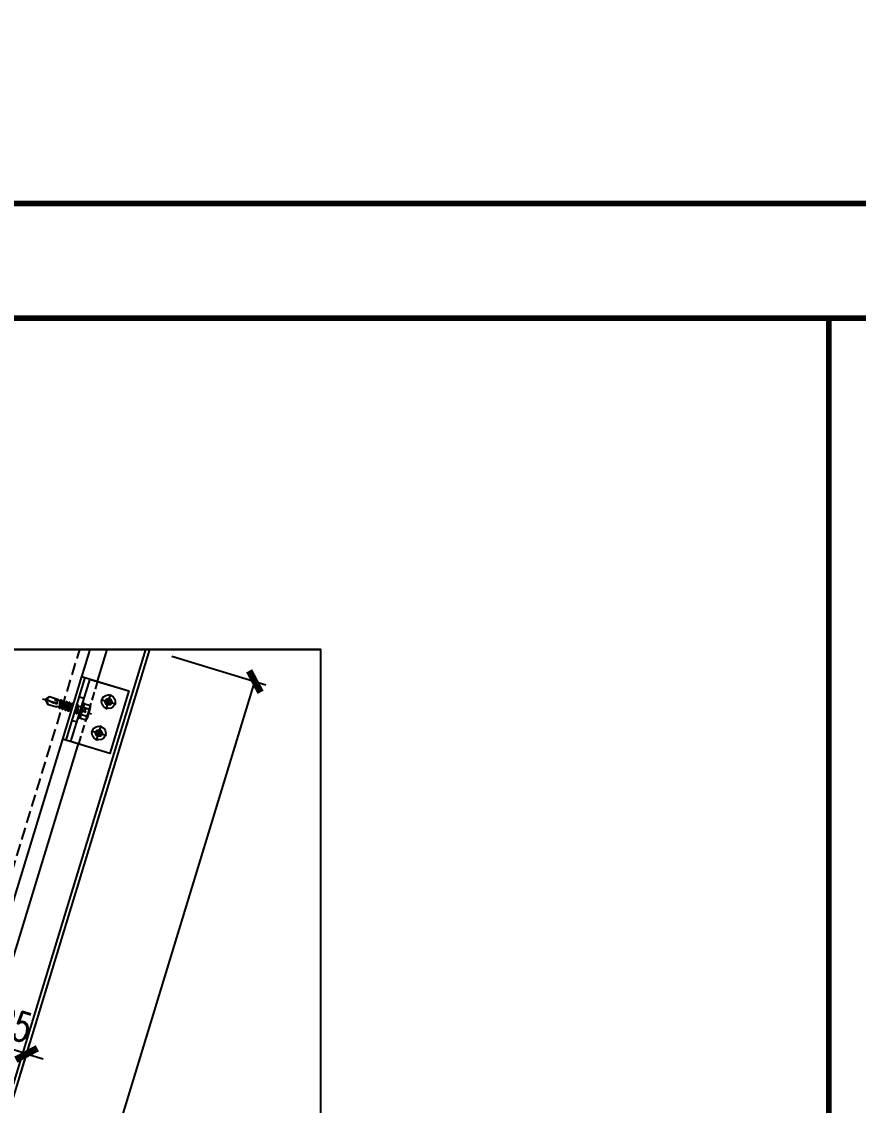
# Model space of a CAD drawing. Extents: x -160106 to 966792, y -663931 to 1550022.
# Drawn here: x -78006 to -77495, y -97213 to -96551 of the extents above; entities that cross this region are included whole.
import ezdxf
from ezdxf.enums import TextEntityAlignment as Align
from ezdxf.xclip import XClip

# ---------------------------------------------------------------- set-up
doc = ezdxf.new("R2010")
doc.units = 0
for name, pattern in [('CENTER', [2, 1.25, -0.25, 0.25, -0.25]), ('ZN-CENTER', [2, 1.25, -0.25, 0.25, -0.25]), ('ZN-DASH', [0.35, 0.25, -0.1])]:
    doc.linetypes.add(name, pattern=pattern)
for name, color, linetype in [('!ZN1-填充-8', 8, 'Continuous'), ('!ZN3-铝板幕墙-3', 3, 'Continuous'), ('!ZN4-辅助材料-1', 1, 'Continuous'), ('!ZN4-配件-11', 11, 'Continuous'), ('!ZN5-钢材投影-40', 40, 'Continuous'), ('!ZN5-铝材投影-112', 112, 'Continuous'), ('!ZN6-虚线-8', 8, 'ZN-DASH'), ('0-cxFrame', 155, 'Continuous'), ('3符号', 173, 'Continuous'), ('DIM', 173, 'Continuous')]:
    doc.layers.add(name, color=color, linetype=linetype)
doc.layers.add('0-cxText', color=131, linetype='Continuous', lineweight=25)
doc.styles.add('cx_tuming', font='simhei.ttf')
doc.styles.add('cx_tuqian1', font='')
doc.styles.add('DHTEXT-1', font='ROMANS.shx', dxfattribs={"width": 0.7, "bigfont": 'CHINESE.shx'})
doc.styles.add('黑体', font='simhei.ttf', dxfattribs={"height": 12})
doc.styles.get('cx_tuqian1').set_extended_font_data('SimSun')
doc.dimstyles.new('ZN7', dxfattribs={"dimscale": 7, "dimtxt": 2.5, "dimasz": 1.5, "dimexe": 1, "dimexo": 2, "dimgap": 0.9, "dimtad": 1, "dimdec": 0, "dimdsep": 46, "dimtxsty": 'DHTEXT-1', "dimblk": 'ARCHTICK', "dimcen": 2.5, "dimclrd": 173, "dimclre": 173, "dimclrt": 7, "dimazin": 2, "dimtfac": 1, "dimtix": 1, "dimtmove": 2, "dimatfit": 3, "dimfxl": 0, "dimarcsym": 0})

# ---------------------------------------------------------------- blocks, each defined once
blk = doc.blocks.new('*U1991')
at = {"color": 0, "linetype": 'ZN-CENTER', "ltscale": 3}
blk.add_line((24, 0), (-7.28, 0), dxfattribs=at)
at = {"ltscale": 10}
for p, q in [((-5.45, -3.46), (-5.45, 3.46)), ((-1.02, 4.62), (-4.95, 4.62)), ((-1.02, 2.31), (-4.95, 2.31)), ((-0.55, -5.12), (-0.55, 5.12)), ((-0.17, 5.48), (0, 4.84)), ((0, -4.84), (0, 4.84)), ((0, 2.08), (14.29, 2.08)), ((1.42, 2.73), (2.2, -2.73)), ((3.22, 2.73), (4, -2.73)), ((5.02, 2.73), (5.8, -2.73)), ((6.82, 2.73), (7.6, -2.73)), ((8.62, 2.73), (9.4, -2.73)), ((10.42, 2.73), (11.2, -2.73)), ((12.22, 2.73), (13, -2.73)), ((-1.02, -2.31), (-4.95, -2.31)), ((-1.02, -4.62), (-4.95, -4.62)), ((-0.17, -5.48), (0, -4.84)), ((14.29, -2.09), (0, -2.09))]:
    blk.add_line(p, q, dxfattribs=at)
for points in [[(1.83, -2.09), (1.05, 2.08), (1.42, 2.73), (1.79, 2.08), (2.57, -2.09), (2.2, -2.73)], [(3.63, -2.09), (2.85, 2.08), (3.22, 2.73), (3.59, 2.08), (4.37, -2.09), (4, -2.73)], [(5.43, -2.09), (4.65, 2.08), (5.02, 2.73), (5.39, 2.08), (6.17, -2.09), (5.8, -2.73)], [(7.23, -2.09), (6.45, 2.08), (6.82, 2.73), (7.19, 2.08), (7.97, -2.09), (7.6, -2.73)], [(9.03, -2.09), (8.25, 2.08), (8.62, 2.73), (8.99, 2.08), (9.77, -2.09), (9.4, -2.73)], [(10.83, -2.09), (10.05, 2.08), (10.42, 2.73), (10.79, 2.08), (11.57, -2.09), (11.2, -2.73)], [(12.63, -2.09), (11.85, 2.08), (12.22, 2.73), (12.59, 2.08), (13.37, -2.09), (13, -2.73)]]:
    blk.add_lwpolyline(points, close=True, dxfattribs=at)
for points in [[(14.29, -2.09, -0.414214), (14.45, -2.24), (14.45, -2.32), (20.18, -2.32), (22, -0.26), (22, 0.26), (20.18, 2.32), (14.45, 2.32), (14.45, 2.24, -0.414214), (14.29, 2.08)], [(16.51, -2.32), (16.36, -1.2), (15.83, -1.52, -0.530462), (15.03, -1.17), (14.81, 0.1, -0.651316), (15.47, 0.54), (16, 0.21), (16.77, 0.66), (22, -0.26, -0.201226), (20.18, 2.32)]]:
    blk.add_lwpolyline(points, format="xyb", dxfattribs=at)
for centre, radius, start, end in [((-3.87, 3.46), 1.58, 133.17355, 226.82645), ((0.13, 0), 5.58, 155.5673, 204.4327), ((0.07, 3.46), 1.58, 133.17355, 226.82645), ((4.07, 0), 5.58, 155.5673, 204.4327), ((7.48, -2.87), 11.32, 132.49215, 138.60636), ((-3.87, -3.46), 1.58, 133.17355, 226.82645), ((0.07, -3.46), 1.58, 133.17355, 226.82645), ((7.48, 2.87), 11.32, 221.39356, 227.50785)]:
    blk.add_arc(centre, radius, start, end, dxfattribs=at)
at = {"layer": 'Defpoints', "color": 0, "ltscale": 10, "style": 'DHTEXT-1', "width": 0.7}
blk.add_text('5.5', height=1, rotation=90, dxfattribs=at).set_placement((-2.46, -0.93), align=Align.CENTER)
blk = doc.blocks.new('*U2070')
at = {"color": 0, "linetype": 'CENTER', "ltscale": 3}
for p, q in [((4.88, 0), (-4.88, 0)), ((0, 4.88), (0, -4.88))]:
    blk.add_line(p, q, dxfattribs=at)
at = {"linetype": 'ByBlock', "ltscale": 10}
for radius in [4.2, 2, 1.23]:
    blk.add_circle((0, 0), radius, dxfattribs=at)
blk = doc.blocks.new('*U2372')
at = {"ltscale": 0.125}
blk.add_wipeout([(-20, -30), (20, -30), (20, -5), (-20, -5)], dxfattribs=at).dxf.layer = '!ZN6-虚线-8'
at = {"layer": '!ZN1-填充-8'}
h = blk.add_hatch(dxfattribs=at)
h.set_pattern_fill('NET3', color=256, scale=0.75, angle=180, style=0)
h.set_pattern_definition([(180, (-1731.706, 294.7402), (-3e-16, -2.38125), []), (240, (-1731.706, 294.7402), (2.062223, -1.190625), []), (300, (-1731.706, 294.7402), (2.062223, 1.190625), [])])
h.paths.add_polyline_path([(20, 0), (-20, 0), (-20, -2), (20, -2)])
at = {"layer": '!ZN5-铝材投影-112'}
blk.add_lwpolyline([(20, -2), (-20, -2), (-20, -30), (20, -30)], close=True, dxfattribs=at)
at = {"layer": '!ZN6-虚线-8', "linetype": 'ZN-DASH', "ltscale": 10}
for p, q in [((-7.5, -5), (-7.5, -2)), ((7.5, -5), (7.5, -2))]:
    blk.add_line(p, q, dxfattribs=at)
at = {"layer": '!ZN6-虚线-8', "color": 8, "linetype": 'ZN-DASH', "ltscale": 20}
blk.add_line((-20, -10), (20, -10), dxfattribs=at)
at = {"layer": '!ZN4-配件-11', "color": 1, "xscale": -1, "rotation": 270}
for name, p in [('*U1991', (0, -5)), ('*U2070', (-10, -20)), ('*U2070', (10, -20))]:
    blk.add_blockref(name, p, dxfattribs=at)
at = {"ltscale": 0.25}
blk.add_wipeout([(20, 0), (20, -2), (-20, -2), (-20, 0)], dxfattribs=at).dxf.layer = '!ZN4-辅助材料-1'
at = {"layer": '!ZN4-辅助材料-1'}
blk.add_lwpolyline([(20, 0), (-20, 0), (-20, -2), (20, -2)], close=True, dxfattribs=at)
at = {"layer": '!ZN5-铝材投影-112', "ltscale": 0.25}
blk.add_line((-20, -5), (20, -5), dxfattribs=at)
blk = doc.blocks.new('20250825140909')
at = {"layer": '!ZN3-铝板幕墙-3'}
for p, q in [((-2118.51, 4975), (770.5, 14439)), ((-2096.01, 4971.64), (793.27, 14436.5)), ((-2093.51, 4971.27), (796.64, 14439))]:
    blk.add_line(p, q, dxfattribs=at)
at = {"layer": '!ZN5-钢材投影-40'}
blk.add_line((-1534.83, 6921.3), (766.97, 14461.67), dxfattribs=at)
at = {"layer": '!ZN6-虚线-8', "ltscale": 30}
blk.add_line((-1540.57, 6923.05), (760.6, 14461.37), dxfattribs=at)
at = {"xscale": -1, "rotation": 73.02450059439599}
blk.add_blockref('*U2372', (291.01, 12902.51), dxfattribs=at)
blk = doc.blocks.new('zjcx_TT(Dragon)')
at = {"layer": '0-cxFrame', "const_width": 30}
blk.add_lwpolyline([(-7000, -10200.2), (0, -10200.2), (0, 0), (-7000, 0)], close=True, dxfattribs=at)
blk = doc.blocks.new('zjcx_T2(Dragon)')
at = {"layer": '0-cxFrame', "const_width": 50}
blk.add_lwpolyline([(-7000, 40000), (0, 40000), (0, 0), (-7000, 0)], close=True, dxfattribs=at)
at = {"layer": '0-cxFrame'}
blk.add_blockref('zjcx_TT(Dragon)', (0, 40000), dxfattribs=at)
blk = doc.blocks.new('TK22.A2 L(Dragon)')
at = {"layer": '0-cxFrame', "color": 7, "const_width": 0.5}
blk.add_lwpolyline([(0, 0), (-594, 0), (-594, 420), (0, 420)], close=True, dxfattribs=at)
at = {"layer": '0-cxFrame', "const_width": 0.5}
for points in [[(-80, 10), (-574, 10), (-574, 410), (-80, 410)], [(-10, 10), (-80, 10), (-80, 410), (-10, 410)]]:
    blk.add_lwpolyline(points, close=True, dxfattribs=at)
at = {"layer": '0-cxFrame', "xscale": 0.01, "yscale": 0.01, "zscale": 0.01}
blk.add_blockref('zjcx_T2(Dragon)', (-10, 10), dxfattribs=at)
at = {"style": '黑体', "flags": 4}
blk.add_attdef('图幅', text='', height=3.3, dxfattribs=at).set_placement((-40, 3), align=Align.RIGHT)
at = {"layer": '0-cxText', "flags": 4}
for tag, height, style, p in [('建设单位', 3.5, 'cx_tuming', (-45, 240)), ('项目名称', 3.5, 'cx_tuming', (-45, 210)), ('子项名称', 3.5, 'cx_tuming', (-45, 180)), ('工程编号', 3.3, 'cx_tuqian1', (-35, 165)), ('图名1', 3.5, 'cx_tuming', (-45, 87)), ('图名2', 3.5, 'cx_tuming', (-45, 79)), ('图名3', 3.5, 'cx_tuming', (-45, 71)), ('出图日期', 3.3, 'cx_tuqian1', (-39, 60)), ('专业', 3.3, 'cx_tuqian1', (-55, 52)), ('图号', 3.3, 'cx_tuqian1', (-55, 44)), ('版次', 3.3, 'cx_tuqian1', (-20, 44))]:
    blk.add_attdef(tag, text='', height=height, dxfattribs=dict(at, style=style)).set_placement(p, align=Align.MIDDLE)
at = {"layer": 'Defpoints', "color": 6, "flags": 4}
for tag, height, style, p in [('tufu', 3.3, '黑体', (-12, 12)), ('dwfname', 4, 'cx_tuqian1', (-80, 3))]:
    blk.add_attdef(tag, text='', height=height, dxfattribs=dict(at, style=style)).set_placement(p, align=Align.RIGHT)
blk = doc.blocks.new('_ArchTick')
at = {"color": 0, "linetype": 'ByBlock', "const_width": 0.4}
blk.add_lwpolyline([(-0.5, -0.5), (0.5, 0.5)], dxfattribs=at)
blk = doc.blocks.new('*D1226')
at = {"layer": 'Defpoints', "color": 0, "ltscale": 70, "transparency": 16777216}
for p in [(-78027.39, -97174.36), (-78035.61, -97201.29), (-78011.7, -97208.59)]:
    blk.add_point(p, dxfattribs=at)
at = {"layer": 'DIM', "color": 173, "linetype": 'ByBlock', "lineweight": -2, "ltscale": 70, "transparency": 16777216}
for p, q in [((-78031.53, -97187.9), (-78025.35, -97167.66)), ((-78027.39, -97174.36), (-78037.43, -97171.29)), ((-78003.48, -97181.65), (-78027.39, -97174.36)), ((-78007.62, -97195.2), (-78001.44, -97174.96)), ((-78003.48, -97181.65), (-77993.44, -97184.72))]:
    blk.add_line(p, q, dxfattribs=at)
at = {"layer": 'DIM', "color": 173, "lineweight": -2, "ltscale": 70, "transparency": 16777216, "xscale": 10.5, "yscale": 10.5, "zscale": 10.5}
for p, rotation in [((-78027.39, -97174.36), 343.0245005943875), ((-78003.48, -97181.65), 163.0245005943875)]:
    blk.add_blockref('_ArchTick', p, dxfattribs=dict(at, rotation=rotation))
at = {"layer": 'DIM', "color": 7, "ltscale": 70, "transparency": 16777216, "insert": (-78011.04, -97163.61), "char_height": 17.5, "attachment_point": 5, "rotation": 343.0245, "style": 'DHTEXT-1'}
blk.add_mtext('25', dxfattribs=at)
blk = doc.blocks.new('*D1229')
at = {"layer": 'Defpoints', "color": 0, "ltscale": 70, "transparency": 16777216}
for p in [(-77928.08, -96934.66), (-77864.02, -96954.22), (-78519.71, -98872.76)]:
    blk.add_point(p, dxfattribs=at)
at = {"layer": 'DIM', "color": 173, "linetype": 'ByBlock', "lineweight": -2, "ltscale": 70, "transparency": 16777216}
for p, q in [((-77914.69, -96938.75), (-77857.33, -96956.26)), ((-78455.65, -98892.32), (-77864.02, -96954.22)), ((-78506.32, -98876.85), (-78448.96, -98894.36))]:
    blk.add_line(p, q, dxfattribs=at)
at = {"layer": 'DIM', "color": 173, "lineweight": -2, "ltscale": 70, "transparency": 16777216, "xscale": 10.5, "yscale": 10.5, "zscale": 10.5}
for p, rotation in [((-77864.02, -96954.22), 73.02450059439639), ((-78455.65, -98892.32), 253.0245005943964)]:
    blk.add_blockref('_ArchTick', p, dxfattribs=dict(at, rotation=rotation))
at = {"layer": 'DIM', "color": 7, "ltscale": 70, "transparency": 16777216, "insert": (-78174.23, -97918.87), "char_height": 17.5, "attachment_point": 5, "rotation": 73.0245, "style": 'DHTEXT-1'}
blk.add_mtext('DIM', dxfattribs=at)

msp = doc.modelspace()

# ---------------------------------------------------------------- block references
at = {"ltscale": 1000}
ref = msp.add_blockref('20250825140909', (-78266.56, -109872.76), dxfattribs=at)
XClip(ref).set_block_clipping_path([(-2183.3347694599, 10632.8616588831), (442.8824031012, 12938.0987578014)])

# ---------------------------------------------------------------- next in the draw order: linework, layer by layer
at = {"layer": '3符号'}
msp.add_lwpolyline([(-80466.69, -96934.66), (-79152.18, -96934.66), (-79148.68, -96920.66), (-79141.68, -96948.66), (-79138.18, -96934.66), (-77823.67, -96934.66)], dxfattribs=at)

# ---------------------------------------------------------------- next in the draw order: block references
at = {"layer": '0-cxFrame', "xscale": 7, "yscale": 7, "zscale": 7}
msp.add_blockref('TK22.A2 L(Dragon)', (-76953.4, -99602.2), dxfattribs=at)

# ---------------------------------------------------------------- next in the draw order: dimensions: what is measured, and where the dimension line sits
at = {"layer": 'DIM', "ltscale": 70}
dim = msp.add_aligned_dim(p1=(-78519.71, -98872.76), p2=(-77928.08, -96934.66), distance=-66.98, text='DIM', dimstyle='ZN7', dxfattribs=at)
dim.commit()
dim.dimension.update_dxf_attribs({"geometry": '*D1229', "text_midpoint": (-78174.23, -97918.87)})
dim = msp.add_aligned_dim(p1=(-78011.7, -97208.59), p2=(-78035.61, -97201.29), distance=-28.16, dimstyle='ZN7', dxfattribs=at)
dim.commit()
dim.dimension.update_dxf_attribs({"geometry": '*D1226', "text_midpoint": (-78011.04, -97163.61)})

doc.saveas('drawing.dxf')
